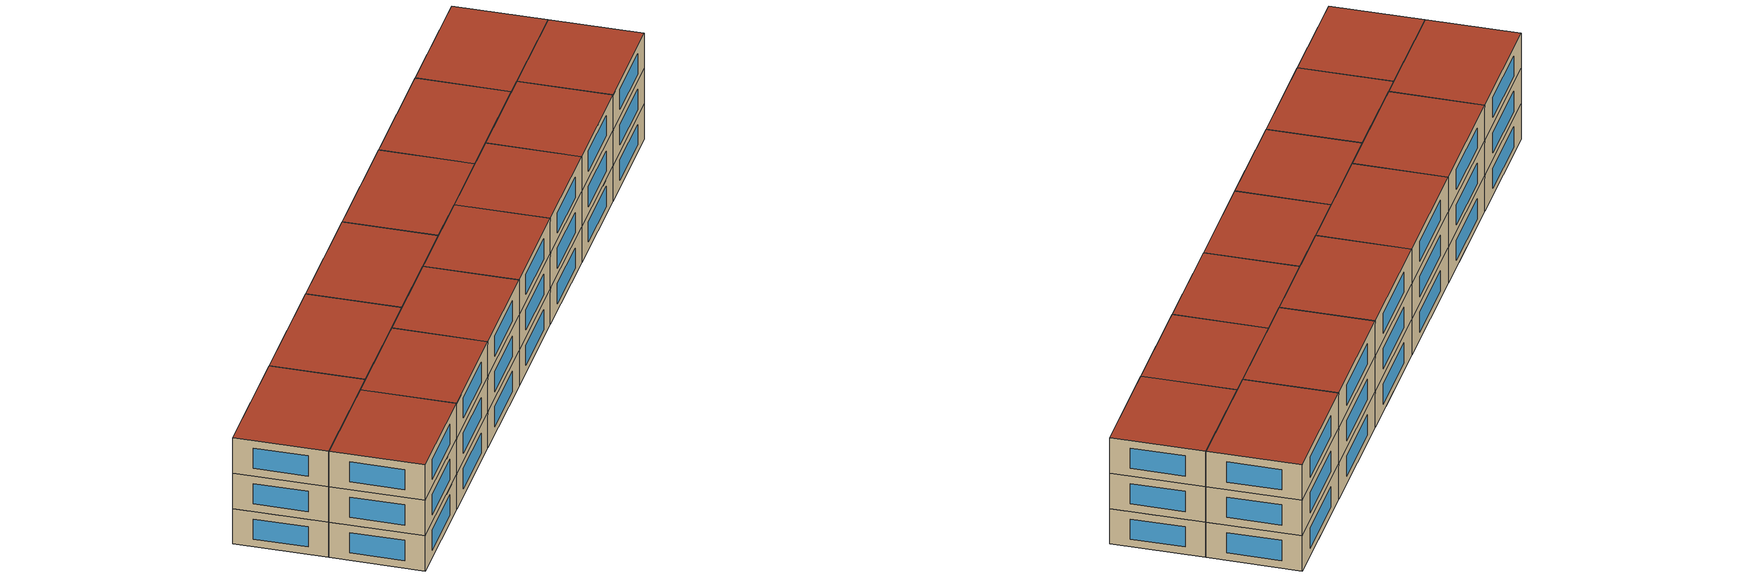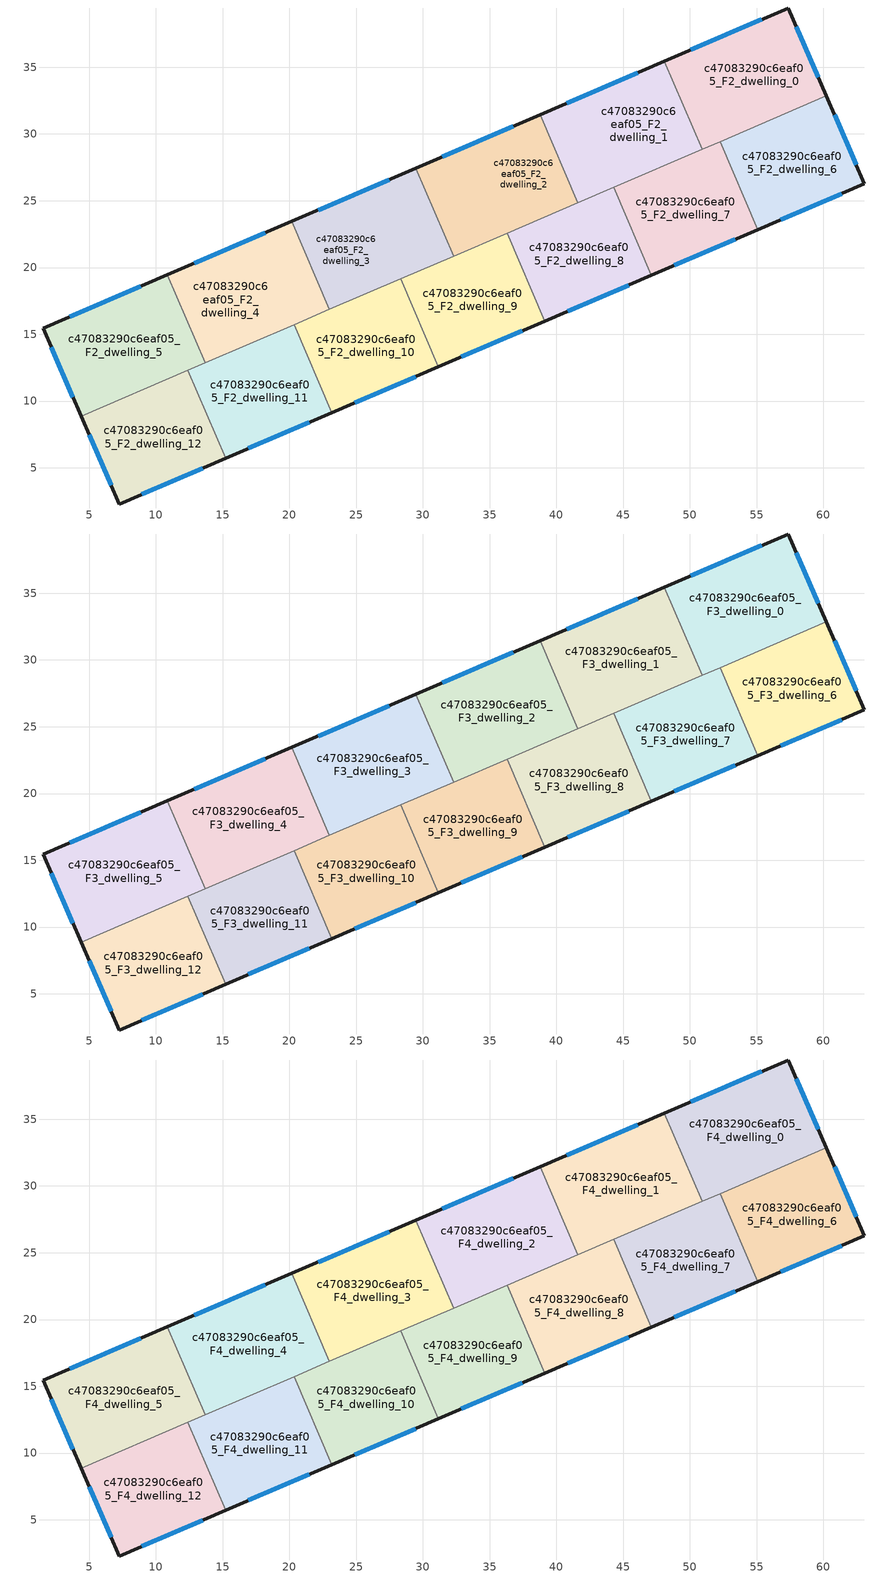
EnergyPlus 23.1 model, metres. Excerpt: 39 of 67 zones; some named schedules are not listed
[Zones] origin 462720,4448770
c47083290c6eaf05_F2_dwelling_0
 floor to c47083290c6eaf05_F1_dwelling_1 (EU_floor_Construction): 57.37,39.44 60.22,32.86 52.25,29.43 49.42,36.02 z6
 floor to c47083290c6eaf05_F1_dwelling_3 (EU_floor_Construction): 49.42,36.02 52.25,29.43 50.91,28.86 48.08,35.44 z6
 wall outside (EU_wall_Construction): 60.22,32.86 57.37,39.44 48.08,35.44 z6:9
 wall to c47083290c6eaf05_F2_dwelling_1 (EU_wall_Construction): 48.08,35.44 50.91,28.86 z6:9
 wall to c47083290c6eaf05_F2_dwelling_6 (EU_wall_Construction): 52.26,29.43 60.22,32.86 z6:9
 wall to c47083290c6eaf05_F2_dwelling_7 (EU_wall_Construction): 50.91,28.86 52.26,29.43 z6:9
 window (EU_Window_Construction): 59.61,34.27 57.98,38.03 / 55.38,38.58 50.07,36.3 z6.64:8.36
c47083290c6eaf05_F2_dwelling_1
 floor to c47083290c6eaf05_F1_dwelling_5 (EU_floor_Construction): 41.44,32.59 44.27,26 41.61,24.86 38.78,31.44 z6
 floor adiabatic (EU_floor_Construction): 48.08,35.44 50.91,28.86 44.27,26 41.44,32.59 z6
 wall outside (EU_wall_Construction): 48.08,35.44 38.78,31.44 z6:9
 wall to c47083290c6eaf05_F2_dwelling_2 (EU_wall_Construction): 38.78,31.44 41.61,24.86 z6:9
 wall to c47083290c6eaf05_F2_dwelling_7 (EU_wall_Construction): 44.28,26.01 50.91,28.86 z6:9
 wall to c47083290c6eaf05_F2_dwelling_8 (EU_wall_Construction): 41.61,24.86 44.28,26.01 z6:9
 window (EU_Window_Construction): 46.09,34.59 40.77,32.3 z6.64:8.36
c47083290c6eaf05_F2_dwelling_10
 floor to c47083290c6eaf05_F1_dwelling_8 (EU_floor_Construction): 28.33,19.15 31.16,12.56 23.19,9.14 20.36,15.73 z6
 wall outside (EU_wall_Construction): 23.19,9.14 31.17,12.57 z6:9
 wall to c47083290c6eaf05_F2_dwelling_9 (EU_wall_Construction): 31.17,12.57 28.34,19.15 z6:9
 wall to c47083290c6eaf05_F2_dwelling_11 (EU_wall_Construction): 20.36,15.73 23.19,9.14 z6:9
 wall to c47083290c6eaf05_F2_dwelling_3 (EU_wall_Construction): 28.34,19.15 23,16.86 z6:9
 wall to c47083290c6eaf05_F2_dwelling_4 (EU_wall_Construction): 23,16.86 20.36,15.73 z6:9
 window (EU_Window_Construction): 24.9,9.87 29.46,11.83 z6.64:8.36
c47083290c6eaf05_F2_dwelling_11
 floor adiabatic (EU_floor_Construction): 20.36,15.73 23.19,9.14 15.22,5.71 12.39,12.3 z6
 wall outside (EU_wall_Construction): 15.22,5.71 23.19,9.14 z6:9
 wall to c47083290c6eaf05_F2_dwelling_12 (EU_wall_Construction): 12.39,12.3 15.22,5.71 z6:9
 wall to c47083290c6eaf05_F2_dwelling_4 (EU_wall_Construction): 20.36,15.73 13.7,12.86 z6:9
 wall to c47083290c6eaf05_F2_dwelling_5 (EU_wall_Construction): 13.7,12.86 12.39,12.3 z6:9
 window (EU_Window_Construction): 16.93,6.45 21.49,8.4 z6.64:8.36
c47083290c6eaf05_F2_dwelling_12
 floor outside (EU_floor_Construction): 12.38,12.3 13.73,9.17 15.21,5.71 z6
 floor to c47083290c6eaf05_F1_dwelling_12 (EU_floor_Construction): 12.38,12.3 15.21,5.71 7.25,2.29 4.41,8.87 z6
 wall outside (EU_wall_Construction): 4.41,8.87 7.25,2.29 15.22,5.71 z6:9
 wall to c47083290c6eaf05_F2_dwelling_5 (EU_wall_Construction): 12.39,12.3 4.41,8.87 z6:9
 window (EU_Window_Construction): 8.96,3.02 13.51,4.98 / 5.02,7.46 6.64,3.7 z6.64:8.36
c47083290c6eaf05_F2_dwelling_2
 floor to c47083290c6eaf05_F1_dwelling_5 (EU_floor_Construction): 38.78,31.44 41.61,24.86 36.3,22.58 33.47,29.16 z6
 floor to c47083290c6eaf05_F1_dwelling_7 (EU_floor_Construction): 33.47,29.16 36.3,22.58 32.3,20.86 29.47,27.45 z6
 wall outside (EU_wall_Construction): 38.78,31.44 29.47,27.45 z6:9
 wall to c47083290c6eaf05_F2_dwelling_3 (EU_wall_Construction): 29.47,27.45 32.3,20.86 z6:9
 wall to c47083290c6eaf05_F2_dwelling_8 (EU_wall_Construction): 36.31,22.58 41.61,24.86 z6:9
 wall to c47083290c6eaf05_F2_dwelling_9 (EU_wall_Construction): 32.3,20.86 36.31,22.58 z6:9
 window (EU_Window_Construction): 36.78,30.59 31.47,28.3 z6.64:8.36
c47083290c6eaf05_F2_dwelling_3
 floor adiabatic (EU_floor_Construction): 25.5,25.74 28.33,19.15 23,16.86 20.17,23.45 z6
 floor to c47083290c6eaf05_F1_dwelling_7 (EU_floor_Construction): 29.47,27.45 32.3,20.86 28.33,19.15 25.5,25.74 z6
 wall outside (EU_wall_Construction): 29.47,27.45 20.17,23.45 z6:9
 wall to c47083290c6eaf05_F2_dwelling_4 (EU_wall_Construction): 20.17,23.45 23,16.86 z6:9
 wall to c47083290c6eaf05_F2_dwelling_9 (EU_wall_Construction): 28.34,19.15 32.3,20.86 z6:9
 window (EU_Window_Construction): 27.48,26.59 22.16,24.3 z6.64:8.36
c47083290c6eaf05_F2_dwelling_4
 floor to c47083290c6eaf05_F1_dwelling_11 (EU_floor_Construction): 17.52,22.31 20.35,15.72 13.7,12.86 10.87,19.45 z6
 floor to c47083290c6eaf05_F1_dwelling_9 (EU_floor_Construction): 20.17,23.45 23,16.86 20.35,15.72 17.52,22.31 z6
 wall outside (EU_wall_Construction): 20.17,23.45 10.87,19.45 z6:9
 wall to c47083290c6eaf05_F2_dwelling_5 (EU_wall_Construction): 10.87,19.45 13.7,12.86 z6:9
 window (EU_Window_Construction): 18.18,22.59 12.86,20.31 z6.64:8.36
c47083290c6eaf05_F2_dwelling_5
 floor adiabatic (EU_floor_Construction): 10.87,19.45 13.7,12.86 4.41,8.87 1.56,15.45 z6
 wall outside (EU_wall_Construction): 10.87,19.45 1.56,15.45 4.41,8.87 z6:9
 window (EU_Window_Construction): 2.17,14.04 3.79,10.28 / 8.87,18.59 3.55,16.3 z6.64:8.36
c47083290c6eaf05_F2_dwelling_6
 floor to c47083290c6eaf05_F1_dwelling_0 (EU_floor_Construction): 60.22,32.85 63.07,26.28 55.09,22.85 52.26,29.43 z6
 wall outside (EU_wall_Construction): 55.09,22.85 63.07,26.28 60.22,32.86 z6:9
 wall to c47083290c6eaf05_F2_dwelling_7 (EU_wall_Construction): 52.26,29.43 55.09,22.85 z6:9
 window (EU_Window_Construction): 62.46,27.69 60.83,31.45 / 56.8,23.58 61.36,25.54 z6.64:8.36
c47083290c6eaf05_F2_dwelling_7
 floor to c47083290c6eaf05_F1_dwelling_0 (EU_floor_Construction): 52.26,29.43 55.09,22.85 55.08,22.84 52.25,29.42 z6
 floor adiabatic (EU_floor_Construction): 52.26,29.43 52.25,29.42 55.08,22.84 55.09,22.85 47.11,19.42 44.28,26.01 z6
 wall outside (EU_wall_Construction): 47.11,19.42 55.09,22.85 z6:9
 wall to c47083290c6eaf05_F2_dwelling_8 (EU_wall_Construction): 44.28,26.01 47.11,19.42 z6:9
 window (EU_Window_Construction): 48.82,20.15 53.38,22.11 z6.64:8.36
c47083290c6eaf05_F2_dwelling_8
 floor adiabatic (EU_floor_Construction): 44.27,26 47.1,19.42 39.14,15.99 36.31,22.58 z6
 wall outside (EU_wall_Construction): 39.14,15.99 47.11,19.42 z6:9
 wall to c47083290c6eaf05_F2_dwelling_9 (EU_wall_Construction): 36.31,22.58 39.14,15.99 z6:9
 window (EU_Window_Construction): 40.85,16.73 45.41,18.68 z6.64:8.36
c47083290c6eaf05_F2_dwelling_9
 floor to c47083290c6eaf05_F1_dwelling_6 (EU_floor_Construction): 36.3,22.58 39.13,15.99 31.17,12.57 28.34,19.15 z6
 wall outside (EU_wall_Construction): 31.17,12.57 39.14,15.99 z6:9
 window (EU_Window_Construction): 32.87,13.3 37.43,15.26 z6.64:8.36
c47083290c6eaf05_F3_dwelling_0
 floor to c47083290c6eaf05_F2_dwelling_0 (EU_floor_Construction): 57.37,39.44 60.22,32.86 50.91,28.86 48.08,35.44 z9
 wall outside (EU_wall_Construction): 60.22,32.86 57.37,39.44 48.08,35.44 z9:12
 wall to c47083290c6eaf05_F3_dwelling_1 (EU_wall_Construction): 48.08,35.44 50.91,28.86 z9:12
 wall to c47083290c6eaf05_F3_dwelling_6 (EU_wall_Construction): 52.26,29.43 60.22,32.86 z9:12
 wall to c47083290c6eaf05_F3_dwelling_7 (EU_wall_Construction): 50.91,28.86 52.26,29.43 z9:12
 window (EU_Window_Construction): 59.61,34.27 57.98,38.03 / 55.38,38.58 50.07,36.3 z9.64:11.36
c47083290c6eaf05_F3_dwelling_1
 floor to c47083290c6eaf05_F2_dwelling_1 (EU_floor_Construction): 48.08,35.44 50.91,28.86 41.61,24.86 38.78,31.44 z9
 wall outside (EU_wall_Construction): 48.08,35.44 38.78,31.44 z9:12
 wall to c47083290c6eaf05_F3_dwelling_2 (EU_wall_Construction): 38.78,31.44 41.61,24.86 z9:12
 wall to c47083290c6eaf05_F3_dwelling_7 (EU_wall_Construction): 44.28,26.01 50.91,28.86 z9:12
 wall to c47083290c6eaf05_F3_dwelling_8 (EU_wall_Construction): 41.61,24.86 44.28,26.01 z9:12
 window (EU_Window_Construction): 46.09,34.59 40.77,32.3 z9.64:11.36
c47083290c6eaf05_F3_dwelling_10
 floor to c47083290c6eaf05_F2_dwelling_10 (EU_floor_Construction): 28.34,19.15 31.17,12.57 23.19,9.14 20.36,15.73 z9
 wall outside (EU_wall_Construction): 23.19,9.14 31.17,12.57 z9:12
 wall to c47083290c6eaf05_F3_dwelling_9 (EU_wall_Construction): 31.17,12.57 28.34,19.15 z9:12
 wall to c47083290c6eaf05_F3_dwelling_11 (EU_wall_Construction): 20.36,15.73 23.19,9.14 z9:12
 wall to c47083290c6eaf05_F3_dwelling_3 (EU_wall_Construction): 28.34,19.15 23,16.86 z9:12
 wall to c47083290c6eaf05_F3_dwelling_4 (EU_wall_Construction): 23,16.86 20.36,15.73 z9:12
 window (EU_Window_Construction): 24.9,9.87 29.46,11.83 z9.64:11.36
c47083290c6eaf05_F3_dwelling_11
 floor to c47083290c6eaf05_F2_dwelling_11 (EU_floor_Construction): 20.36,15.73 23.19,9.14 15.22,5.71 12.39,12.3 z9
 wall outside (EU_wall_Construction): 15.22,5.71 23.19,9.14 z9:12
 wall to c47083290c6eaf05_F3_dwelling_12 (EU_wall_Construction): 12.39,12.3 15.22,5.71 z9:12
 wall to c47083290c6eaf05_F3_dwelling_4 (EU_wall_Construction): 20.36,15.73 13.7,12.86 z9:12
 wall to c47083290c6eaf05_F3_dwelling_5 (EU_wall_Construction): 13.7,12.86 12.39,12.3 z9:12
 window (EU_Window_Construction): 16.93,6.45 21.49,8.4 z9.64:11.36
c47083290c6eaf05_F3_dwelling_12
 floor to c47083290c6eaf05_F2_dwelling_12 (EU_floor_Construction): 12.39,12.3 15.22,5.71 7.25,2.29 4.41,8.87 z9
 wall outside (EU_wall_Construction): 4.41,8.87 7.25,2.29 15.22,5.71 z9:12
 wall to c47083290c6eaf05_F3_dwelling_5 (EU_wall_Construction): 12.39,12.3 4.41,8.87 z9:12
 window (EU_Window_Construction): 8.96,3.02 13.51,4.98 / 5.02,7.46 6.64,3.7 z9.64:11.36
c47083290c6eaf05_F3_dwelling_2
 floor to c47083290c6eaf05_F2_dwelling_2 (EU_floor_Construction): 38.78,31.44 41.61,24.86 32.3,20.86 29.47,27.45 z9
 wall outside (EU_wall_Construction): 38.78,31.44 29.47,27.45 z9:12
 wall to c47083290c6eaf05_F3_dwelling_3 (EU_wall_Construction): 29.47,27.45 32.3,20.86 z9:12
 wall to c47083290c6eaf05_F3_dwelling_8 (EU_wall_Construction): 36.31,22.58 41.61,24.86 z9:12
 wall to c47083290c6eaf05_F3_dwelling_9 (EU_wall_Construction): 32.3,20.86 36.31,22.58 z9:12
 window (EU_Window_Construction): 36.78,30.59 31.47,28.3 z9.64:11.36
c47083290c6eaf05_F3_dwelling_3
 floor to c47083290c6eaf05_F2_dwelling_3 (EU_floor_Construction): 29.47,27.45 32.3,20.86 23,16.86 20.17,23.45 z9
 wall outside (EU_wall_Construction): 29.47,27.45 20.17,23.45 z9:12
 wall to c47083290c6eaf05_F3_dwelling_4 (EU_wall_Construction): 20.17,23.45 23,16.86 z9:12
 wall to c47083290c6eaf05_F3_dwelling_9 (EU_wall_Construction): 28.34,19.15 32.3,20.86 z9:12
 window (EU_Window_Construction): 27.48,26.59 22.16,24.3 z9.64:11.36
c47083290c6eaf05_F3_dwelling_4
 floor to c47083290c6eaf05_F2_dwelling_4 (EU_floor_Construction): 20.17,23.45 23,16.86 13.7,12.86 10.87,19.45 z9
 wall outside (EU_wall_Construction): 20.17,23.45 10.87,19.45 z9:12
 wall to c47083290c6eaf05_F3_dwelling_5 (EU_wall_Construction): 10.87,19.45 13.7,12.86 z9:12
 window (EU_Window_Construction): 18.18,22.59 12.86,20.31 z9.64:11.36
c47083290c6eaf05_F3_dwelling_5
 floor to c47083290c6eaf05_F2_dwelling_5 (EU_floor_Construction): 10.87,19.45 13.7,12.86 4.41,8.87 1.56,15.45 z9
 wall outside (EU_wall_Construction): 10.87,19.45 1.56,15.45 4.41,8.87 z9:12
 window (EU_Window_Construction): 2.17,14.04 3.79,10.28 / 8.87,18.59 3.55,16.3 z9.64:11.36
c47083290c6eaf05_F3_dwelling_6
 floor to c47083290c6eaf05_F2_dwelling_6 (EU_floor_Construction): 60.22,32.86 63.07,26.28 55.09,22.85 52.26,29.43 z9
 wall outside (EU_wall_Construction): 55.09,22.85 63.07,26.28 60.22,32.86 z9:12
 wall to c47083290c6eaf05_F3_dwelling_7 (EU_wall_Construction): 52.26,29.43 55.09,22.85 z9:12
 window (EU_Window_Construction): 62.46,27.69 60.83,31.45 / 56.8,23.58 61.36,25.54 z9.64:11.36
c47083290c6eaf05_F3_dwelling_7
 floor to c47083290c6eaf05_F2_dwelling_7 (EU_floor_Construction): 52.26,29.43 55.09,22.85 47.11,19.42 44.28,26.01 z9
 wall outside (EU_wall_Construction): 47.11,19.42 55.09,22.85 z9:12
 wall to c47083290c6eaf05_F3_dwelling_8 (EU_wall_Construction): 44.28,26.01 47.11,19.42 z9:12
 window (EU_Window_Construction): 48.82,20.15 53.38,22.11 z9.64:11.36
c47083290c6eaf05_F3_dwelling_8
 floor to c47083290c6eaf05_F2_dwelling_8 (EU_floor_Construction): 44.28,26.01 47.11,19.42 39.14,15.99 36.31,22.58 z9
 wall outside (EU_wall_Construction): 39.14,15.99 47.11,19.42 z9:12
 wall to c47083290c6eaf05_F3_dwelling_9 (EU_wall_Construction): 36.31,22.58 39.14,15.99 z9:12
 window (EU_Window_Construction): 40.85,16.73 45.41,18.68 z9.64:11.36
c47083290c6eaf05_F3_dwelling_9
 floor to c47083290c6eaf05_F2_dwelling_9 (EU_floor_Construction): 36.31,22.58 39.14,15.99 31.17,12.57 28.34,19.15 z9
 wall outside (EU_wall_Construction): 31.17,12.57 39.14,15.99 z9:12
 window (EU_Window_Construction): 32.87,13.3 37.43,15.26 z9.64:11.36
c47083290c6eaf05_F4_dwelling_0
 floor to c47083290c6eaf05_F3_dwelling_0 (EU_floor_Construction): 57.37,39.44 60.22,32.86 50.91,28.86 48.08,35.44 z12
 wall outside (EU_wall_Construction): 60.22,32.86 57.37,39.44 48.08,35.44 z12:15
 wall to c47083290c6eaf05_F4_dwelling_1 (EU_wall_Construction): 48.08,35.44 50.91,28.86 z12:15
 wall to c47083290c6eaf05_F4_dwelling_6 (EU_wall_Construction): 52.26,29.43 60.22,32.86 z12:15
 wall to c47083290c6eaf05_F4_dwelling_7 (EU_wall_Construction): 50.91,28.86 52.26,29.43 z12:15
 window (EU_Window_Construction): 59.61,34.27 57.98,38.03 / 55.38,38.58 50.07,36.3 z12.64:14.36
 roof outside (EU_roof_Construction): 60.22,32.86 57.37,39.44 48.08,35.44 50.91,28.86 z15
c47083290c6eaf05_F4_dwelling_1
 floor to c47083290c6eaf05_F3_dwelling_1 (EU_floor_Construction): 48.08,35.44 50.91,28.86 41.61,24.86 38.78,31.44 z12
 wall outside (EU_wall_Construction): 48.08,35.44 38.78,31.44 z12:15
 wall to c47083290c6eaf05_F4_dwelling_2 (EU_wall_Construction): 38.78,31.44 41.61,24.86 z12:15
 wall to c47083290c6eaf05_F4_dwelling_7 (EU_wall_Construction): 44.28,26.01 50.91,28.86 z12:15
 wall to c47083290c6eaf05_F4_dwelling_8 (EU_wall_Construction): 41.61,24.86 44.28,26.01 z12:15
 window (EU_Window_Construction): 46.09,34.59 40.77,32.3 z12.64:14.36
 roof outside (EU_roof_Construction): 50.91,28.86 48.08,35.44 38.78,31.44 41.61,24.86 z15
c47083290c6eaf05_F4_dwelling_10
 floor to c47083290c6eaf05_F3_dwelling_10 (EU_floor_Construction): 28.34,19.15 31.17,12.57 23.19,9.14 20.36,15.73 z12
 wall outside (EU_wall_Construction): 23.19,9.14 31.17,12.57 z12:15
 wall to c47083290c6eaf05_F4_dwelling_9 (EU_wall_Construction): 31.17,12.57 28.34,19.15 z12:15
 wall to c47083290c6eaf05_F4_dwelling_11 (EU_wall_Construction): 20.36,15.73 23.19,9.14 z12:15
 wall to c47083290c6eaf05_F4_dwelling_3 (EU_wall_Construction): 28.34,19.15 23,16.86 z12:15
 wall to c47083290c6eaf05_F4_dwelling_4 (EU_wall_Construction): 23,16.86 20.36,15.73 z12:15
 window (EU_Window_Construction): 24.9,9.87 29.46,11.83 z12.64:14.36
 roof outside (EU_roof_Construction): 31.17,12.57 28.34,19.15 20.36,15.73 23.19,9.14 z15
c47083290c6eaf05_F4_dwelling_11
 floor to c47083290c6eaf05_F3_dwelling_11 (EU_floor_Construction): 20.36,15.73 23.19,9.14 15.22,5.71 12.39,12.3 z12
 wall outside (EU_wall_Construction): 15.22,5.71 23.19,9.14 z12:15
 wall to c47083290c6eaf05_F4_dwelling_12 (EU_wall_Construction): 12.39,12.3 15.22,5.71 z12:15
 wall to c47083290c6eaf05_F4_dwelling_4 (EU_wall_Construction): 20.36,15.73 13.7,12.86 z12:15
 wall to c47083290c6eaf05_F4_dwelling_5 (EU_wall_Construction): 13.7,12.86 12.39,12.3 z12:15
 window (EU_Window_Construction): 16.93,6.45 21.49,8.4 z12.64:14.36
 roof outside (EU_roof_Construction): 23.19,9.14 20.36,15.73 12.39,12.3 15.22,5.71 z15
c47083290c6eaf05_F4_dwelling_12
 floor to c47083290c6eaf05_F3_dwelling_12 (EU_floor_Construction): 12.39,12.3 15.22,5.71 7.25,2.29 4.41,8.87 z12
 wall outside (EU_wall_Construction): 4.41,8.87 7.25,2.29 15.22,5.71 z12:15
 wall to c47083290c6eaf05_F4_dwelling_5 (EU_wall_Construction): 12.39,12.3 4.41,8.87 z12:15
 window (EU_Window_Construction): 8.96,3.02 13.51,4.98 / 5.02,7.46 6.64,3.7 z12.64:14.36
 roof outside (EU_roof_Construction): 15.22,5.71 12.39,12.3 4.41,8.87 7.25,2.29 z15
c47083290c6eaf05_F4_dwelling_2
 floor to c47083290c6eaf05_F3_dwelling_2 (EU_floor_Construction): 38.78,31.44 41.61,24.86 32.3,20.86 29.47,27.45 z12
 wall outside (EU_wall_Construction): 38.78,31.44 29.47,27.45 z12:15
 wall to c47083290c6eaf05_F4_dwelling_3 (EU_wall_Construction): 29.47,27.45 32.3,20.86 z12:15
 wall to c47083290c6eaf05_F4_dwelling_8 (EU_wall_Construction): 36.31,22.58 41.61,24.86 z12:15
 wall to c47083290c6eaf05_F4_dwelling_9 (EU_wall_Construction): 32.3,20.86 36.31,22.58 z12:15
 window (EU_Window_Construction): 36.78,30.59 31.47,28.3 z12.64:14.36
 roof outside (EU_roof_Construction): 41.61,24.86 38.78,31.44 29.47,27.45 32.3,20.86 z15
c47083290c6eaf05_F4_dwelling_3
 floor to c47083290c6eaf05_F3_dwelling_3 (EU_floor_Construction): 29.47,27.45 32.3,20.86 23,16.86 20.17,23.45 z12
 wall outside (EU_wall_Construction): 29.47,27.45 20.17,23.45 z12:15
 wall to c47083290c6eaf05_F4_dwelling_4 (EU_wall_Construction): 20.17,23.45 23,16.86 z12:15
 wall to c47083290c6eaf05_F4_dwelling_9 (EU_wall_Construction): 28.34,19.15 32.3,20.86 z12:15
 window (EU_Window_Construction): 27.48,26.59 22.16,24.3 z12.64:14.36
 roof outside (EU_roof_Construction): 32.3,20.86 29.47,27.45 20.17,23.45 23,16.86 z15
c47083290c6eaf05_F4_dwelling_4
 floor to c47083290c6eaf05_F3_dwelling_4 (EU_floor_Construction): 20.17,23.45 23,16.86 13.7,12.86 10.87,19.45 z12
 wall outside (EU_wall_Construction): 20.17,23.45 10.87,19.45 z12:15
 wall to c47083290c6eaf05_F4_dwelling_5 (EU_wall_Construction): 10.87,19.45 13.7,12.86 z12:15
 window (EU_Window_Construction): 18.18,22.59 12.86,20.31 z12.64:14.36
 roof outside (EU_roof_Construction): 23,16.86 20.17,23.45 10.87,19.45 13.7,12.86 z15
c47083290c6eaf05_F4_dwelling_5
 floor to c47083290c6eaf05_F3_dwelling_5 (EU_floor_Construction): 10.87,19.45 13.7,12.86 4.41,8.87 1.56,15.45 z12
 wall outside (EU_wall_Construction): 10.87,19.45 1.56,15.45 4.41,8.87 z12:15
 window (EU_Window_Construction): 2.17,14.04 3.79,10.28 / 8.87,18.59 3.55,16.3 z12.64:14.36
 roof outside (EU_roof_Construction): 13.7,12.86 10.87,19.45 1.56,15.45 4.41,8.87 z15
c47083290c6eaf05_F4_dwelling_6
 floor to c47083290c6eaf05_F3_dwelling_6 (EU_floor_Construction): 60.22,32.86 63.07,26.28 55.09,22.85 52.26,29.43 z12
 wall outside (EU_wall_Construction): 55.09,22.85 63.07,26.28 60.22,32.86 z12:15
 wall to c47083290c6eaf05_F4_dwelling_7 (EU_wall_Construction): 52.26,29.43 55.09,22.85 z12:15
 window (EU_Window_Construction): 62.46,27.69 60.83,31.45 / 56.8,23.58 61.36,25.54 z12.64:14.36
 roof outside (EU_roof_Construction): 63.07,26.28 60.22,32.86 52.26,29.43 55.09,22.85 z15
c47083290c6eaf05_F4_dwelling_7
 floor to c47083290c6eaf05_F3_dwelling_7 (EU_floor_Construction): 52.26,29.43 55.09,22.85 47.11,19.42 44.28,26.01 z12
 wall outside (EU_wall_Construction): 47.11,19.42 55.09,22.85 z12:15
 wall to c47083290c6eaf05_F4_dwelling_8 (EU_wall_Construction): 44.28,26.01 47.11,19.42 z12:15
 window (EU_Window_Construction): 48.82,20.15 53.38,22.11 z12.64:14.36
 roof outside (EU_roof_Construction): 55.09,22.85 52.26,29.43 44.28,26.01 47.11,19.42 z15
c47083290c6eaf05_F4_dwelling_8
 floor to c47083290c6eaf05_F3_dwelling_8 (EU_floor_Construction): 44.28,26.01 47.11,19.42 39.14,15.99 36.31,22.58 z12
 wall outside (EU_wall_Construction): 39.14,15.99 47.11,19.42 z12:15
 wall to c47083290c6eaf05_F4_dwelling_9 (EU_wall_Construction): 36.31,22.58 39.14,15.99 z12:15
 window (EU_Window_Construction): 40.85,16.73 45.41,18.68 z12.64:14.36
 roof outside (EU_roof_Construction): 47.11,19.42 44.28,26.01 36.31,22.58 39.14,15.99 z15
c47083290c6eaf05_F4_dwelling_9
 floor to c47083290c6eaf05_F3_dwelling_9 (EU_floor_Construction): 36.31,22.58 39.14,15.99 31.17,12.57 28.34,19.15 z12
 wall outside (EU_wall_Construction): 31.17,12.57 39.14,15.99 z12:15
 window (EU_Window_Construction): 32.87,13.3 37.43,15.26 z12.64:14.36
 roof outside (EU_roof_Construction): 39.14,15.99 36.31,22.58 28.34,19.15 31.17,12.57 z15
[Building]
EU S2 Campaign: North Axis=0; Terrain=City; Solar Distribution=FullExterior
[Site:Location]
Yerevan-Zvartnots.Intl.AP: Latitude=40.15; Longitude=44.383; Time Zone=4; Elevation=854
[SizingPeriod:WeatherFileDays]
AnnualSizingPeriod: Begin Month=1; Begin Day of Month=1; End Month=12; End Day of Month=31; Day of Week for Start Day=Monday; Use Weather File Daylight Saving Period=No; Use Weather File Rain and Snow Indicators=No
[MATERIAL]
EU_InternalMass_Material: Roughness=MediumRough; Thickness=0.1; Conductivity=1; Density=1800; Specific Heat=900; Thermal Absorptance=0.9; Solar Absorptance=0.7; Visible Absorptance=0.7
[MATERIAL:NOMASS] Roughness=MediumRough; Thermal Absorptance=0.9; Solar Absorptance=0.7; Visible Absorptance=0.7
Name | Thermal Resistance
EU_wall_NoMass | 1.05043
EU_roof_NoMass | 1.45357
EU_floor_NoMass | 0.478065
[WINDOWMATERIAL:SIMPLEGLAZINGSYSTEM]
EU_Window_SimpleGlazing: UFactor=2.5566; Solar Heat Gain Coefficient=0.75; Visible Transmittance=0.75
[CONSTRUCTION]
EU_wall_Construction: EU_wall_NoMass
EU_roof_Construction: EU_roof_NoMass
EU_floor_Construction: EU_floor_NoMass
EU_Window_Construction: EU_Window_SimpleGlazing
EU_InternalMass_Construction: EU_InternalMass_Material
[ZONE] Type=1; Multiplier=1; Ceiling Height=autocalculate; Floor Area=autocalculate; Part of Total Floor Area=Yes
Name | Volume
c47083290c6eaf05_F2_dwelling_0; c47083290c6eaf05_F3_dwelling_0; c47083290c6eaf05_F4_dwelling_0 | 217.788
c47083290c6eaf05_F2_dwelling_1; c47083290c6eaf05_F3_dwelling_1; c47083290c6eaf05_F4_dwelling_1 | 217.772
c47083290c6eaf05_F2_dwelling_10; c47083290c6eaf05_F3_dwelling_10; c47083290c6eaf05_F4_dwelling_10; c47083290c6eaf05_F2_dwelling_8; c47083290c6eaf05_F3_dwelling_8; c47083290c6eaf05_F4_dwelling_8 | 186.684
c47083290c6eaf05_F2_dwelling_11; c47083290c6eaf05_F3_dwelling_11; c47083290c6eaf05_F4_dwelling_11; c47083290c6eaf05_F2_dwelling_7; c47083290c6eaf05_F3_dwelling_7; c47083290c6eaf05_F4_dwelling_7 | 186.719
c47083290c6eaf05_F2_dwelling_12; c47083290c6eaf05_F3_dwelling_12; c47083290c6eaf05_F4_dwelling_12; c47083290c6eaf05_F2_dwelling_6; c47083290c6eaf05_F3_dwelling_6; c47083290c6eaf05_F4_dwelling_6 | 186.696
c47083290c6eaf05_F2_dwelling_2; c47083290c6eaf05_F3_dwelling_2; c47083290c6eaf05_F4_dwelling_2 | 217.804
c47083290c6eaf05_F2_dwelling_3; c47083290c6eaf05_F3_dwelling_3; c47083290c6eaf05_F4_dwelling_3 | 217.776
c47083290c6eaf05_F2_dwelling_4; c47083290c6eaf05_F3_dwelling_4; c47083290c6eaf05_F4_dwelling_4 | 217.792
c47083290c6eaf05_F2_dwelling_5; c47083290c6eaf05_F3_dwelling_5; c47083290c6eaf05_F4_dwelling_5 | 217.768
c47083290c6eaf05_F2_dwelling_9; c47083290c6eaf05_F3_dwelling_9; c47083290c6eaf05_F4_dwelling_9 | 186.703
[INTERNALMASS] Construction=EU_InternalMass_Construction
Name | Zone or ZoneList | Surface Area
c47083290c6eaf05_F2_dwelling_0_EU_InternalMass | c47083290c6eaf05_F2_dwelling_0 | 72.596
c47083290c6eaf05_F2_dwelling_1_EU_InternalMass | c47083290c6eaf05_F2_dwelling_1 | 72.5906
c47083290c6eaf05_F2_dwelling_2_EU_InternalMass | c47083290c6eaf05_F2_dwelling_2 | 72.6013
c47083290c6eaf05_F2_dwelling_3_EU_InternalMass | c47083290c6eaf05_F2_dwelling_3 | 72.5919
c47083290c6eaf05_F2_dwelling_4_EU_InternalMass | c47083290c6eaf05_F2_dwelling_4 | 72.5972
c47083290c6eaf05_F2_dwelling_5_EU_InternalMass | c47083290c6eaf05_F2_dwelling_5 | 72.5894
c47083290c6eaf05_F2_dwelling_6_EU_InternalMass | c47083290c6eaf05_F2_dwelling_6 | 62.2319
c47083290c6eaf05_F2_dwelling_7_EU_InternalMass | c47083290c6eaf05_F2_dwelling_7 | 62.2396
c47083290c6eaf05_F2_dwelling_8_EU_InternalMass | c47083290c6eaf05_F2_dwelling_8 | 62.228
c47083290c6eaf05_F2_dwelling_9_EU_InternalMass | c47083290c6eaf05_F2_dwelling_9 | 62.2345
c47083290c6eaf05_F2_dwelling_10_EU_InternalMass | c47083290c6eaf05_F2_dwelling_10 | 62.228
c47083290c6eaf05_F2_dwelling_11_EU_InternalMass | c47083290c6eaf05_F2_dwelling_11 | 62.2396
c47083290c6eaf05_F2_dwelling_12_EU_InternalMass | c47083290c6eaf05_F2_dwelling_12 | 62.2319
c47083290c6eaf05_F3_dwelling_0_EU_InternalMass | c47083290c6eaf05_F3_dwelling_0 | 72.596
c47083290c6eaf05_F3_dwelling_1_EU_InternalMass | c47083290c6eaf05_F3_dwelling_1 | 72.5906
c47083290c6eaf05_F3_dwelling_2_EU_InternalMass | c47083290c6eaf05_F3_dwelling_2 | 72.6013
c47083290c6eaf05_F3_dwelling_3_EU_InternalMass | c47083290c6eaf05_F3_dwelling_3 | 72.5919
c47083290c6eaf05_F3_dwelling_4_EU_InternalMass | c47083290c6eaf05_F3_dwelling_4 | 72.5972
c47083290c6eaf05_F3_dwelling_5_EU_InternalMass | c47083290c6eaf05_F3_dwelling_5 | 72.5894
c47083290c6eaf05_F3_dwelling_6_EU_InternalMass | c47083290c6eaf05_F3_dwelling_6 | 62.2319
c47083290c6eaf05_F3_dwelling_7_EU_InternalMass | c47083290c6eaf05_F3_dwelling_7 | 62.2396
c47083290c6eaf05_F3_dwelling_8_EU_InternalMass | c47083290c6eaf05_F3_dwelling_8 | 62.228
c47083290c6eaf05_F3_dwelling_9_EU_InternalMass | c47083290c6eaf05_F3_dwelling_9 | 62.2345
c47083290c6eaf05_F3_dwelling_10_EU_InternalMass | c47083290c6eaf05_F3_dwelling_10 | 62.228
c47083290c6eaf05_F3_dwelling_11_EU_InternalMass | c47083290c6eaf05_F3_dwelling_11 | 62.2396
c47083290c6eaf05_F3_dwelling_12_EU_InternalMass | c47083290c6eaf05_F3_dwelling_12 | 62.2319
c47083290c6eaf05_F4_dwelling_0_EU_InternalMass | c47083290c6eaf05_F4_dwelling_0 | 72.596
c47083290c6eaf05_F4_dwelling_1_EU_InternalMass | c47083290c6eaf05_F4_dwelling_1 | 72.5906
c47083290c6eaf05_F4_dwelling_2_EU_InternalMass | c47083290c6eaf05_F4_dwelling_2 | 72.6013
c47083290c6eaf05_F4_dwelling_3_EU_InternalMass | c47083290c6eaf05_F4_dwelling_3 | 72.5919
c47083290c6eaf05_F4_dwelling_4_EU_InternalMass | c47083290c6eaf05_F4_dwelling_4 | 72.5972
c47083290c6eaf05_F4_dwelling_5_EU_InternalMass | c47083290c6eaf05_F4_dwelling_5 | 72.5894
c47083290c6eaf05_F4_dwelling_6_EU_InternalMass | c47083290c6eaf05_F4_dwelling_6 | 62.2319
c47083290c6eaf05_F4_dwelling_7_EU_InternalMass | c47083290c6eaf05_F4_dwelling_7 | 62.2396
c47083290c6eaf05_F4_dwelling_8_EU_InternalMass | c47083290c6eaf05_F4_dwelling_8 | 62.228
c47083290c6eaf05_F4_dwelling_9_EU_InternalMass | c47083290c6eaf05_F4_dwelling_9 | 62.2345
c47083290c6eaf05_F4_dwelling_10_EU_InternalMass | c47083290c6eaf05_F4_dwelling_10 | 62.228
c47083290c6eaf05_F4_dwelling_11_EU_InternalMass | c47083290c6eaf05_F4_dwelling_11 | 62.2396
c47083290c6eaf05_F4_dwelling_12_EU_InternalMass | c47083290c6eaf05_F4_dwelling_12 | 62.2319
[OTHEREQUIPMENT] Fuel Type=Electricity; Design Level Calculation Method=Watts/Area; Power per Zone Floor Area=1; Fraction Latent=0; Fraction Radiant=0; Fraction Lost=0; Carbon Dioxide Generation Rate=0; EndUse Subcategory=EU_Step8_InternalGains
Name | Zone or ZoneList or Space or SpaceList | Schedule
EU_Step8_InternalGain_c47083290c6eaf05_F2_dwelling_0_f000 | c47083290c6eaf05_F2_dwelling_0 | EU_Step8_GainSchedule_c47083290c6eaf05_F2_dwelling_0_f000
EU_Step8_InternalGain_c47083290c6eaf05_F2_dwelling_1_f000 | c47083290c6eaf05_F2_dwelling_1 | EU_Step8_GainSchedule_c47083290c6eaf05_F2_dwelling_1_f000
EU_Step8_InternalGain_c47083290c6eaf05_F2_dwelling_2_f000 | c47083290c6eaf05_F2_dwelling_2 | EU_Step8_GainSchedule_c47083290c6eaf05_F2_dwelling_2_f000
EU_Step8_InternalGain_c47083290c6eaf05_F2_dwelling_3_f000 | c47083290c6eaf05_F2_dwelling_3 | EU_Step8_GainSchedule_c47083290c6eaf05_F2_dwelling_3_f000
EU_Step8_InternalGain_c47083290c6eaf05_F2_dwelling_4_f000 | c47083290c6eaf05_F2_dwelling_4 | EU_Step8_GainSchedule_c47083290c6eaf05_F2_dwelling_4_f000
EU_Step8_InternalGain_c47083290c6eaf05_F2_dwelling_5_f000 | c47083290c6eaf05_F2_dwelling_5 | EU_Step8_GainSchedule_c47083290c6eaf05_F2_dwelling_5_f000
EU_Step8_InternalGain_c47083290c6eaf05_F2_dwelling_6_f000 | c47083290c6eaf05_F2_dwelling_6 | EU_Step8_GainSchedule_c47083290c6eaf05_F2_dwelling_6_f000
EU_Step8_InternalGain_c47083290c6eaf05_F2_dwelling_7_f000 | c47083290c6eaf05_F2_dwelling_7 | EU_Step8_GainSchedule_c47083290c6eaf05_F2_dwelling_7_f000
EU_Step8_InternalGain_c47083290c6eaf05_F2_dwelling_8_f000 | c47083290c6eaf05_F2_dwelling_8 | EU_Step8_GainSchedule_c47083290c6eaf05_F2_dwelling_8_f000
EU_Step8_InternalGain_c47083290c6eaf05_F2_dwelling_9_f000 | c47083290c6eaf05_F2_dwelling_9 | EU_Step8_GainSchedule_c47083290c6eaf05_F2_dwelling_9_f000
EU_Step8_InternalGain_c47083290c6eaf05_F2_dwelling_10_f000 | c47083290c6eaf05_F2_dwelling_10 | EU_Step8_GainSchedule_c47083290c6eaf05_F2_dwelling_10_f000
EU_Step8_InternalGain_c47083290c6eaf05_F2_dwelling_11_f000 | c47083290c6eaf05_F2_dwelling_11 | EU_Step8_GainSchedule_c47083290c6eaf05_F2_dwelling_11_f000
EU_Step8_InternalGain_c47083290c6eaf05_F2_dwelling_12_f000 | c47083290c6eaf05_F2_dwelling_12 | EU_Step8_GainSchedule_c47083290c6eaf05_F2_dwelling_12_f000
EU_Step8_InternalGain_c47083290c6eaf05_F3_dwelling_0_f000 | c47083290c6eaf05_F3_dwelling_0 | EU_Step8_GainSchedule_c47083290c6eaf05_F3_dwelling_0_f000
EU_Step8_InternalGain_c47083290c6eaf05_F3_dwelling_1_f000 | c47083290c6eaf05_F3_dwelling_1 | EU_Step8_GainSchedule_c47083290c6eaf05_F3_dwelling_1_f000
EU_Step8_InternalGain_c47083290c6eaf05_F3_dwelling_2_f000 | c47083290c6eaf05_F3_dwelling_2 | EU_Step8_GainSchedule_c47083290c6eaf05_F3_dwelling_2_f000
EU_Step8_InternalGain_c47083290c6eaf05_F3_dwelling_3_f000 | c47083290c6eaf05_F3_dwelling_3 | EU_Step8_GainSchedule_c47083290c6eaf05_F3_dwelling_3_f000
EU_Step8_InternalGain_c47083290c6eaf05_F3_dwelling_4_f000 | c47083290c6eaf05_F3_dwelling_4 | EU_Step8_GainSchedule_c47083290c6eaf05_F3_dwelling_4_f000
EU_Step8_InternalGain_c47083290c6eaf05_F3_dwelling_5_f000 | c47083290c6eaf05_F3_dwelling_5 | EU_Step8_GainSchedule_c47083290c6eaf05_F3_dwelling_5_f000
EU_Step8_InternalGain_c47083290c6eaf05_F3_dwelling_6_f000 | c47083290c6eaf05_F3_dwelling_6 | EU_Step8_GainSchedule_c47083290c6eaf05_F3_dwelling_6_f000
EU_Step8_InternalGain_c47083290c6eaf05_F3_dwelling_7_f000 | c47083290c6eaf05_F3_dwelling_7 | EU_Step8_GainSchedule_c47083290c6eaf05_F3_dwelling_7_f000
EU_Step8_InternalGain_c47083290c6eaf05_F3_dwelling_8_f000 | c47083290c6eaf05_F3_dwelling_8 | EU_Step8_GainSchedule_c47083290c6eaf05_F3_dwelling_8_f000
EU_Step8_InternalGain_c47083290c6eaf05_F3_dwelling_9_f000 | c47083290c6eaf05_F3_dwelling_9 | EU_Step8_GainSchedule_c47083290c6eaf05_F3_dwelling_9_f000
EU_Step8_InternalGain_c47083290c6eaf05_F3_dwelling_10_f000 | c47083290c6eaf05_F3_dwelling_10 | EU_Step8_GainSchedule_c47083290c6eaf05_F3_dwelling_10_f000
EU_Step8_InternalGain_c47083290c6eaf05_F3_dwelling_11_f000 | c47083290c6eaf05_F3_dwelling_11 | EU_Step8_GainSchedule_c47083290c6eaf05_F3_dwelling_11_f000
EU_Step8_InternalGain_c47083290c6eaf05_F3_dwelling_12_f000 | c47083290c6eaf05_F3_dwelling_12 | EU_Step8_GainSchedule_c47083290c6eaf05_F3_dwelling_12_f000
EU_Step8_InternalGain_c47083290c6eaf05_F4_dwelling_0_f000 | c47083290c6eaf05_F4_dwelling_0 | EU_Step8_GainSchedule_c47083290c6eaf05_F4_dwelling_0_f000
EU_Step8_InternalGain_c47083290c6eaf05_F4_dwelling_1_f000 | c47083290c6eaf05_F4_dwelling_1 | EU_Step8_GainSchedule_c47083290c6eaf05_F4_dwelling_1_f000
EU_Step8_InternalGain_c47083290c6eaf05_F4_dwelling_2_f000 | c47083290c6eaf05_F4_dwelling_2 | EU_Step8_GainSchedule_c47083290c6eaf05_F4_dwelling_2_f000
EU_Step8_InternalGain_c47083290c6eaf05_F4_dwelling_3_f000 | c47083290c6eaf05_F4_dwelling_3 | EU_Step8_GainSchedule_c47083290c6eaf05_F4_dwelling_3_f000
EU_Step8_InternalGain_c47083290c6eaf05_F4_dwelling_4_f000 | c47083290c6eaf05_F4_dwelling_4 | EU_Step8_GainSchedule_c47083290c6eaf05_F4_dwelling_4_f000
EU_Step8_InternalGain_c47083290c6eaf05_F4_dwelling_5_f000 | c47083290c6eaf05_F4_dwelling_5 | EU_Step8_GainSchedule_c47083290c6eaf05_F4_dwelling_5_f000
EU_Step8_InternalGain_c47083290c6eaf05_F4_dwelling_6_f000 | c47083290c6eaf05_F4_dwelling_6 | EU_Step8_GainSchedule_c47083290c6eaf05_F4_dwelling_6_f000
EU_Step8_InternalGain_c47083290c6eaf05_F4_dwelling_7_f000 | c47083290c6eaf05_F4_dwelling_7 | EU_Step8_GainSchedule_c47083290c6eaf05_F4_dwelling_7_f000
EU_Step8_InternalGain_c47083290c6eaf05_F4_dwelling_8_f000 | c47083290c6eaf05_F4_dwelling_8 | EU_Step8_GainSchedule_c47083290c6eaf05_F4_dwelling_8_f000
EU_Step8_InternalGain_c47083290c6eaf05_F4_dwelling_9_f000 | c47083290c6eaf05_F4_dwelling_9 | EU_Step8_GainSchedule_c47083290c6eaf05_F4_dwelling_9_f000
EU_Step8_InternalGain_c47083290c6eaf05_F4_dwelling_10_f000 | c47083290c6eaf05_F4_dwelling_10 | EU_Step8_GainSchedule_c47083290c6eaf05_F4_dwelling_10_f000
EU_Step8_InternalGain_c47083290c6eaf05_F4_dwelling_11_f000 | c47083290c6eaf05_F4_dwelling_11 | EU_Step8_GainSchedule_c47083290c6eaf05_F4_dwelling_11_f000
EU_Step8_InternalGain_c47083290c6eaf05_F4_dwelling_12_f000 | c47083290c6eaf05_F4_dwelling_12 | EU_Step8_GainSchedule_c47083290c6eaf05_F4_dwelling_12_f000
[ZONEVENTILATION:DESIGNFLOWRATE] Schedule=EU_AlwaysOn; Design Flow Rate Calculation Method=AirChanges/Hour; Air Changes per Hour=0.557805; Ventilation Type=Natural; Fan Pressure Rise=0; Fan Total Efficiency=1; Constant Term Coefficient=1; Temperature Term Coefficient=0; Velocity Term Coefficient=0; Velocity Squared Term Coefficient=0; Minimum Indoor Temperature=-100; Maximum Indoor Temperature=100; Delta Temperature=-100; Minimum Outdoor Temperature=-100; Maximum Outdoor Temperature=100; Maximum Wind Speed=40
Name | Zone or ZoneList or Space or SpaceList
EU_ConstantAir_c47083290c6eaf05_F2_dwelling_0 | c47083290c6eaf05_F2_dwelling_0
EU_ConstantAir_c47083290c6eaf05_F2_dwelling_1 | c47083290c6eaf05_F2_dwelling_1
EU_ConstantAir_c47083290c6eaf05_F2_dwelling_2 | c47083290c6eaf05_F2_dwelling_2
EU_ConstantAir_c47083290c6eaf05_F2_dwelling_3 | c47083290c6eaf05_F2_dwelling_3
EU_ConstantAir_c47083290c6eaf05_F2_dwelling_4 | c47083290c6eaf05_F2_dwelling_4
EU_ConstantAir_c47083290c6eaf05_F2_dwelling_5 | c47083290c6eaf05_F2_dwelling_5
EU_ConstantAir_c47083290c6eaf05_F2_dwelling_6 | c47083290c6eaf05_F2_dwelling_6
EU_ConstantAir_c47083290c6eaf05_F2_dwelling_7 | c47083290c6eaf05_F2_dwelling_7
EU_ConstantAir_c47083290c6eaf05_F2_dwelling_8 | c47083290c6eaf05_F2_dwelling_8
EU_ConstantAir_c47083290c6eaf05_F2_dwelling_9 | c47083290c6eaf05_F2_dwelling_9
EU_ConstantAir_c47083290c6eaf05_F2_dwelling_10 | c47083290c6eaf05_F2_dwelling_10
EU_ConstantAir_c47083290c6eaf05_F2_dwelling_11 | c47083290c6eaf05_F2_dwelling_11
EU_ConstantAir_c47083290c6eaf05_F2_dwelling_12 | c47083290c6eaf05_F2_dwelling_12
EU_ConstantAir_c47083290c6eaf05_F3_dwelling_0 | c47083290c6eaf05_F3_dwelling_0
EU_ConstantAir_c47083290c6eaf05_F3_dwelling_1 | c47083290c6eaf05_F3_dwelling_1
EU_ConstantAir_c47083290c6eaf05_F3_dwelling_2 | c47083290c6eaf05_F3_dwelling_2
EU_ConstantAir_c47083290c6eaf05_F3_dwelling_3 | c47083290c6eaf05_F3_dwelling_3
EU_ConstantAir_c47083290c6eaf05_F3_dwelling_4 | c47083290c6eaf05_F3_dwelling_4
EU_ConstantAir_c47083290c6eaf05_F3_dwelling_5 | c47083290c6eaf05_F3_dwelling_5
EU_ConstantAir_c47083290c6eaf05_F3_dwelling_6 | c47083290c6eaf05_F3_dwelling_6
EU_ConstantAir_c47083290c6eaf05_F3_dwelling_7 | c47083290c6eaf05_F3_dwelling_7
EU_ConstantAir_c47083290c6eaf05_F3_dwelling_8 | c47083290c6eaf05_F3_dwelling_8
EU_ConstantAir_c47083290c6eaf05_F3_dwelling_9 | c47083290c6eaf05_F3_dwelling_9
EU_ConstantAir_c47083290c6eaf05_F3_dwelling_10 | c47083290c6eaf05_F3_dwelling_10
EU_ConstantAir_c47083290c6eaf05_F3_dwelling_11 | c47083290c6eaf05_F3_dwelling_11
EU_ConstantAir_c47083290c6eaf05_F3_dwelling_12 | c47083290c6eaf05_F3_dwelling_12
EU_ConstantAir_c47083290c6eaf05_F4_dwelling_0 | c47083290c6eaf05_F4_dwelling_0
EU_ConstantAir_c47083290c6eaf05_F4_dwelling_1 | c47083290c6eaf05_F4_dwelling_1
EU_ConstantAir_c47083290c6eaf05_F4_dwelling_2 | c47083290c6eaf05_F4_dwelling_2
EU_ConstantAir_c47083290c6eaf05_F4_dwelling_3 | c47083290c6eaf05_F4_dwelling_3
EU_ConstantAir_c47083290c6eaf05_F4_dwelling_4 | c47083290c6eaf05_F4_dwelling_4
EU_ConstantAir_c47083290c6eaf05_F4_dwelling_5 | c47083290c6eaf05_F4_dwelling_5
EU_ConstantAir_c47083290c6eaf05_F4_dwelling_6 | c47083290c6eaf05_F4_dwelling_6
EU_ConstantAir_c47083290c6eaf05_F4_dwelling_7 | c47083290c6eaf05_F4_dwelling_7
EU_ConstantAir_c47083290c6eaf05_F4_dwelling_8 | c47083290c6eaf05_F4_dwelling_8
EU_ConstantAir_c47083290c6eaf05_F4_dwelling_9 | c47083290c6eaf05_F4_dwelling_9
EU_ConstantAir_c47083290c6eaf05_F4_dwelling_10 | c47083290c6eaf05_F4_dwelling_10
EU_ConstantAir_c47083290c6eaf05_F4_dwelling_11 | c47083290c6eaf05_F4_dwelling_11
EU_ConstantAir_c47083290c6eaf05_F4_dwelling_12 | c47083290c6eaf05_F4_dwelling_12
[HVACTEMPLATE:ZONE:IDEALLOADSAIRSYSTEM] System Availability Schedule=EU_AlwaysOn; Maximum Heating Supply Air Temperature=50; Minimum Cooling Supply Air Temperature=13; Maximum Heating Supply Air Humidity Ratio=0.0156; Minimum Cooling Supply Air Humidity Ratio=0.0077; Heating Limit=NoLimit; Cooling Limit=NoLimit; Heating Availability Schedule=EU_AlwaysOn; Cooling Availability Schedule=EU_CoolingOff; Dehumidification Control Type=ConstantSensibleHeatRatio; Cooling Sensible Heat Ratio=0.7; Dehumidification Setpoint=60; Humidification Control Type=None; Humidification Setpoint=30; Outdoor Air Method=None; Outdoor Air Flow Rate per Person=0.00944; Outdoor Air Flow Rate per Zone Floor Area=0; Outdoor Air Flow Rate per Zone=0; Demand Controlled Ventilation Type=None; Outdoor Air Economizer Type=NoEconomizer; Heat Recovery Type=None; Sensible Heat Recovery Effectiveness=0.7; Latent Heat Recovery Effectiveness=0.65
Name | Template Thermostat
c47083290c6eaf05_F2_dwelling_0 | EU_HeatOnly_c47083290c6eaf05_F2_dwelling_0
c47083290c6eaf05_F2_dwelling_1 | EU_HeatOnly_c47083290c6eaf05_F2_dwelling_1
c47083290c6eaf05_F2_dwelling_2 | EU_HeatOnly_c47083290c6eaf05_F2_dwelling_2
c47083290c6eaf05_F2_dwelling_3 | EU_HeatOnly_c47083290c6eaf05_F2_dwelling_3
c47083290c6eaf05_F2_dwelling_4 | EU_HeatOnly_c47083290c6eaf05_F2_dwelling_4
c47083290c6eaf05_F2_dwelling_5 | EU_HeatOnly_c47083290c6eaf05_F2_dwelling_5
c47083290c6eaf05_F2_dwelling_6 | EU_HeatOnly_c47083290c6eaf05_F2_dwelling_6
c47083290c6eaf05_F2_dwelling_7 | EU_HeatOnly_c47083290c6eaf05_F2_dwelling_7
c47083290c6eaf05_F2_dwelling_8 | EU_HeatOnly_c47083290c6eaf05_F2_dwelling_8
c47083290c6eaf05_F2_dwelling_9 | EU_HeatOnly_c47083290c6eaf05_F2_dwelling_9
c47083290c6eaf05_F2_dwelling_10 | EU_HeatOnly_c47083290c6eaf05_F2_dwelling_10
c47083290c6eaf05_F2_dwelling_11 | EU_HeatOnly_c47083290c6eaf05_F2_dwelling_11
c47083290c6eaf05_F2_dwelling_12 | EU_HeatOnly_c47083290c6eaf05_F2_dwelling_12
c47083290c6eaf05_F3_dwelling_0 | EU_HeatOnly_c47083290c6eaf05_F3_dwelling_0
c47083290c6eaf05_F3_dwelling_1 | EU_HeatOnly_c47083290c6eaf05_F3_dwelling_1
c47083290c6eaf05_F3_dwelling_2 | EU_HeatOnly_c47083290c6eaf05_F3_dwelling_2
c47083290c6eaf05_F3_dwelling_3 | EU_HeatOnly_c47083290c6eaf05_F3_dwelling_3
c47083290c6eaf05_F3_dwelling_4 | EU_HeatOnly_c47083290c6eaf05_F3_dwelling_4
c47083290c6eaf05_F3_dwelling_5 | EU_HeatOnly_c47083290c6eaf05_F3_dwelling_5
c47083290c6eaf05_F3_dwelling_6 | EU_HeatOnly_c47083290c6eaf05_F3_dwelling_6
c47083290c6eaf05_F3_dwelling_7 | EU_HeatOnly_c47083290c6eaf05_F3_dwelling_7
c47083290c6eaf05_F3_dwelling_8 | EU_HeatOnly_c47083290c6eaf05_F3_dwelling_8
c47083290c6eaf05_F3_dwelling_9 | EU_HeatOnly_c47083290c6eaf05_F3_dwelling_9
c47083290c6eaf05_F3_dwelling_10 | EU_HeatOnly_c47083290c6eaf05_F3_dwelling_10
c47083290c6eaf05_F3_dwelling_11 | EU_HeatOnly_c47083290c6eaf05_F3_dwelling_11
c47083290c6eaf05_F3_dwelling_12 | EU_HeatOnly_c47083290c6eaf05_F3_dwelling_12
c47083290c6eaf05_F4_dwelling_0 | EU_HeatOnly_c47083290c6eaf05_F4_dwelling_0
c47083290c6eaf05_F4_dwelling_1 | EU_HeatOnly_c47083290c6eaf05_F4_dwelling_1
c47083290c6eaf05_F4_dwelling_2 | EU_HeatOnly_c47083290c6eaf05_F4_dwelling_2
c47083290c6eaf05_F4_dwelling_3 | EU_HeatOnly_c47083290c6eaf05_F4_dwelling_3
c47083290c6eaf05_F4_dwelling_4 | EU_HeatOnly_c47083290c6eaf05_F4_dwelling_4
c47083290c6eaf05_F4_dwelling_5 | EU_HeatOnly_c47083290c6eaf05_F4_dwelling_5
c47083290c6eaf05_F4_dwelling_6 | EU_HeatOnly_c47083290c6eaf05_F4_dwelling_6
c47083290c6eaf05_F4_dwelling_7 | EU_HeatOnly_c47083290c6eaf05_F4_dwelling_7
c47083290c6eaf05_F4_dwelling_8 | EU_HeatOnly_c47083290c6eaf05_F4_dwelling_8
c47083290c6eaf05_F4_dwelling_9 | EU_HeatOnly_c47083290c6eaf05_F4_dwelling_9
c47083290c6eaf05_F4_dwelling_10 | EU_HeatOnly_c47083290c6eaf05_F4_dwelling_10
c47083290c6eaf05_F4_dwelling_11 | EU_HeatOnly_c47083290c6eaf05_F4_dwelling_11
c47083290c6eaf05_F4_dwelling_12 | EU_HeatOnly_c47083290c6eaf05_F4_dwelling_12
[SIZING:ZONE] Zone Cooling Design Supply Air Temperature Input Method=SupplyAirTemperature; Zone Cooling Design Supply Air Temperature=13; Zone Heating Design Supply Air Temperature Input Method=SupplyAirTemperature; Zone Heating Design Supply Air Temperature=50; Zone Cooling Design Supply Air Humidity Ratio=0.008; Zone Heating Design Supply Air Humidity Ratio=0.008; Cooling Design Air Flow Method=DesignDay; Cooling Design Air Flow Rate=0; Cooling Minimum Air Flow per Zone Floor Area=0.000762; Cooling Minimum Air Flow=0; Cooling Minimum Air Flow Fraction=0.2; Heating Design Air Flow Method=DesignDay; Heating Design Air Flow Rate=0; Heating Maximum Air Flow per Zone Floor Area=0.002032; Heating Maximum Air Flow=0.141576; Heating Maximum Air Flow Fraction=0.3; Account for Dedicated Outdoor Air System=No; Dedicated Outdoor Air System Control Strategy=NeutralSupplyAir; Dedicated Outdoor Air Low Setpoint Temperature for Design=autosize; Dedicated Outdoor Air High Setpoint Temperature for Design=autosize; Zone Load Sizing Method=Sensible Load Only No Latent Load; Zone Latent Cooling Design Supply Air Humidity Ratio Input Method=HumidityRatioDifference; Zone Cooling Design Supply Air Humidity Ratio Difference=0.005; Zone Latent Heating Design Supply Air Humidity Ratio Input Method=HumidityRatioDifference; Zone Humidification Design Supply Air Humidity Ratio Difference=0.005
c47083290c6eaf05_F2_dwelling_0; c47083290c6eaf05_F2_dwelling_1; c47083290c6eaf05_F2_dwelling_2; c47083290c6eaf05_F2_dwelling_3; c47083290c6eaf05_F2_dwelling_4; c47083290c6eaf05_F2_dwelling_5; c47083290c6eaf05_F2_dwelling_6; c47083290c6eaf05_F2_dwelling_7; c47083290c6eaf05_F2_dwelling_8; c47083290c6eaf05_F2_dwelling_9; c47083290c6eaf05_F2_dwelling_10; c47083290c6eaf05_F2_dwelling_11; c47083290c6eaf05_F2_dwelling_12; c47083290c6eaf05_F3_dwelling_0; c47083290c6eaf05_F3_dwelling_1; c47083290c6eaf05_F3_dwelling_2; c47083290c6eaf05_F3_dwelling_3; c47083290c6eaf05_F3_dwelling_4; c47083290c6eaf05_F3_dwelling_5; c47083290c6eaf05_F3_dwelling_6; c47083290c6eaf05_F3_dwelling_7; c47083290c6eaf05_F3_dwelling_8; c47083290c6eaf05_F3_dwelling_9; c47083290c6eaf05_F3_dwelling_10; c47083290c6eaf05_F3_dwelling_11; c47083290c6eaf05_F3_dwelling_12; c47083290c6eaf05_F4_dwelling_0; c47083290c6eaf05_F4_dwelling_1; c47083290c6eaf05_F4_dwelling_2; c47083290c6eaf05_F4_dwelling_3; c47083290c6eaf05_F4_dwelling_4; c47083290c6eaf05_F4_dwelling_5; c47083290c6eaf05_F4_dwelling_6; c47083290c6eaf05_F4_dwelling_7; c47083290c6eaf05_F4_dwelling_8; c47083290c6eaf05_F4_dwelling_9; c47083290c6eaf05_F4_dwelling_10; c47083290c6eaf05_F4_dwelling_11; c47083290c6eaf05_F4_dwelling_12
[SCHEDULE:FILE] Column Number=1; Rows to Skip at Top=0; Number of Hours of Data=8760; Column Separator=Comma; Interpolate to Timestep=No; Minutes per Item=60; Adjust Schedule for Daylight Savings=Yes
Name | File
EU_Step8_GainSchedule_c47083290c6eaf05_F2_dwelling_0_f000 | ../../schedules/c47083290c6eaf05/c47083290c6eaf05_F2_dwelling_0_f000_gain.csv
EU_Step8_GainSchedule_c47083290c6eaf05_F2_dwelling_1_f000 | ../../schedules/c47083290c6eaf05/c47083290c6eaf05_F2_dwelling_1_f000_gain.csv
EU_Step8_GainSchedule_c47083290c6eaf05_F2_dwelling_2_f000 | ../../schedules/c47083290c6eaf05/c47083290c6eaf05_F2_dwelling_2_f000_gain.csv
EU_Step8_GainSchedule_c47083290c6eaf05_F2_dwelling_3_f000 | ../../schedules/c47083290c6eaf05/c47083290c6eaf05_F2_dwelling_3_f000_gain.csv
EU_Step8_GainSchedule_c47083290c6eaf05_F2_dwelling_4_f000 | ../../schedules/c47083290c6eaf05/c47083290c6eaf05_F2_dwelling_4_f000_gain.csv
EU_Step8_GainSchedule_c47083290c6eaf05_F2_dwelling_5_f000 | ../../schedules/c47083290c6eaf05/c47083290c6eaf05_F2_dwelling_5_f000_gain.csv
EU_Step8_GainSchedule_c47083290c6eaf05_F2_dwelling_6_f000 | ../../schedules/c47083290c6eaf05/c47083290c6eaf05_F2_dwelling_6_f000_gain.csv
EU_Step8_GainSchedule_c47083290c6eaf05_F2_dwelling_7_f000 | ../../schedules/c47083290c6eaf05/c47083290c6eaf05_F2_dwelling_7_f000_gain.csv
EU_Step8_GainSchedule_c47083290c6eaf05_F2_dwelling_8_f000 | ../../schedules/c47083290c6eaf05/c47083290c6eaf05_F2_dwelling_8_f000_gain.csv
EU_Step8_GainSchedule_c47083290c6eaf05_F2_dwelling_9_f000 | ../../schedules/c47083290c6eaf05/c47083290c6eaf05_F2_dwelling_9_f000_gain.csv
EU_Step8_GainSchedule_c47083290c6eaf05_F2_dwelling_10_f000 | ../../schedules/c47083290c6eaf05/c47083290c6eaf05_F2_dwelling_10_f000_gain.csv
EU_Step8_GainSchedule_c47083290c6eaf05_F2_dwelling_11_f000 | ../../schedules/c47083290c6eaf05/c47083290c6eaf05_F2_dwelling_11_f000_gain.csv
EU_Step8_GainSchedule_c47083290c6eaf05_F2_dwelling_12_f000 | ../../schedules/c47083290c6eaf05/c47083290c6eaf05_F2_dwelling_12_f000_gain.csv
EU_Step8_GainSchedule_c47083290c6eaf05_F3_dwelling_0_f000 | ../../schedules/c47083290c6eaf05/c47083290c6eaf05_F3_dwelling_0_f000_gain.csv
EU_Step8_GainSchedule_c47083290c6eaf05_F3_dwelling_1_f000 | ../../schedules/c47083290c6eaf05/c47083290c6eaf05_F3_dwelling_1_f000_gain.csv
